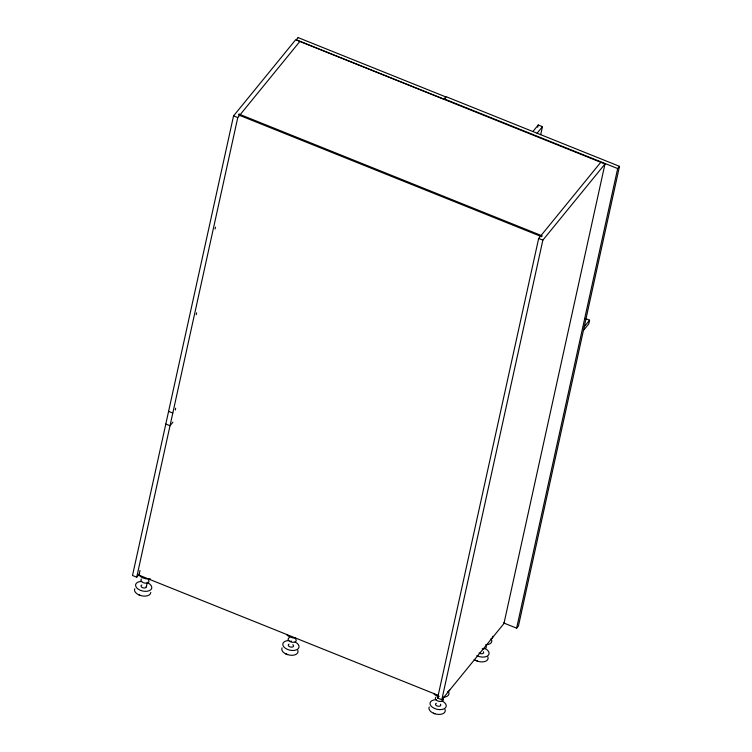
<?xml version="1.0" encoding="UTF-8"?>
<svg xmlns="http://www.w3.org/2000/svg" width="752" height="752" viewBox="0 0 752 752"><rect width="100%" height="100%" fill="white"/><g stroke="black" fill="none" stroke-linecap="round" stroke-linejoin="round"><path stroke-width="1.13" d="M600.773 162.3L538.658 238.45L437.608 698.053L441.809 699.745L503.934 623.587L604.984 163.992L295.677 39.753L233.552 115.902L132.502 575.506L136.714 577.198L139.665 573.569M136.714 577.198L237.764 117.594L299.879 41.435M139.176 574.171L139.994 570.448M175.254 410.047L175.658 408.186M196.216 314.721L196.629 312.86M215.053 229.031L215.467 227.179M146.33 586.795L147.326 582.245M537.746 127.257L538.244 124.982L542.455 126.674L540.697 134.646M441.809 699.745L542.859 240.142L604.984 163.992M503.558 622.919L516.624 628.164L617.674 168.561L619.498 166.333L446.284 96.754L444.46 98.991L617.674 168.561M619.498 166.333L518.448 625.937L516.624 628.164M585.244 318.453L589.577 320.192L588.76 323.915L583.411 330.476M172.941 422.145L170.008 425.745L165.797 424.053M532.895 131.544L538.244 124.982M537.097 133.236L542.455 126.674M584.229 326.753L589.577 320.192M437.608 698.053L439.083 696.239M150.795 592.426A8.263 4.756 12.4 0 1 140.398 595.49L138.998 594.898M297.773 650.273A8.263 4.756 12.4 0 1 295.545 654.607A8.263 4.756 12.4 0 1 287.631 654.625L286.23 654.033M233.552 115.902L237.764 117.594M538.658 238.45L542.859 240.142M168.589 411.363L172.8 413.055M475.762 660.435L477.717 661.224L476.298 660.66M138.5 574.951L438.369 695.393M140.408 595.471L138.462 594.682A8.244 4.738 12.4 0 1 134.777 588.694M285.685 653.817L287.64 654.607M433.462 713.178L434.872 713.742L432.917 712.962A8.244 4.738 12.4 0 1 429.242 706.965M292.81 644.708A2.688 1.542 12.4 0 1 292.754 646.917A2.688 1.542 12.4 0 1 289.012 646.344A2.688 1.542 12.4 0 1 289.069 644.135M291.438 641.24A2.688 1.542 12.4 0 1 290.798 640.986M295.724 639.181A4.136 2.378 12.4 0 1 292.622 642.302A4.136 2.378 12.4 0 1 288.251 638.608M288.665 638.091A4.136 2.378 12.4 0 1 289.323 637.696M295.63 638.157A8.263 4.756 12.4 0 1 286.503 634.491M285.751 653.873A8.263 4.756 12.4 0 1 282.066 647.867M295.094 641.992A8.263 4.756 12.4 0 1 296.57 649.813A8.263 4.756 12.4 0 1 283.805 646.852A8.263 4.756 12.4 0 1 288.909 640.554M440.456 704.239A2.688 1.542 12.4 0 1 439.619 706.175A2.688 1.542 12.4 0 1 436.094 705.357A2.688 1.542 12.4 0 1 436.301 703.27M443.342 698.965A4.136 2.378 12.4 0 1 438.792 701.278A4.136 2.378 12.4 0 1 435.897 697.226M448.747 692.301A8.263 4.756 12.4 0 1 442.853 697.292M438.632 696.643A8.263 4.756 12.4 0 1 433.735 693.626M445.005 709.418A8.263 4.756 12.4 0 1 442.778 713.742A8.263 4.756 12.4 0 1 434.863 713.77M442.326 701.127A8.263 4.756 12.4 0 1 443.802 708.948A8.263 4.756 12.4 0 1 431.037 705.987A8.263 4.756 12.4 0 1 436.141 699.689M449.724 690.007A8.263 4.756 12.4 0 1 447.581 691.831M146.245 586.381A2.688 1.542 12.4 0 1 142.955 587.791A2.688 1.542 12.4 0 1 141.837 584.99M148.492 580.046A4.136 2.378 12.4 0 1 144.863 583.101A4.136 2.378 12.4 0 1 141.442 578.955M150.372 578.833A8.263 4.756 12.4 0 1 139.27 575.355M147.862 582.847A8.263 4.756 12.4 0 1 149.347 590.668A8.263 4.756 12.4 0 1 136.573 587.707A8.263 4.756 12.4 0 1 141.677 581.418M483.301 651.721A2.688 1.542 12.4 0 1 482.558 653.629A2.688 1.542 12.4 0 1 479.08 652.952M487.851 656.9A8.263 4.756 12.4 0 1 485.623 661.224A8.263 4.756 12.4 0 1 477.708 661.243M475.828 660.491A8.263 4.756 12.4 0 1 474.145 659.466M485.172 648.609A8.263 4.756 12.4 0 1 487.963 655.631A8.263 4.756 12.4 0 1 476.796 655.678M486.187 646.447A4.136 2.378 12.4 0 1 482.182 648.854M491.592 639.783A8.263 4.756 12.4 0 1 485.698 644.774M492.88 636.295A8.263 4.756 12.4 0 1 490.417 639.313M298.112 37.6L296.297 39.828L444.018 99.17L445.842 96.933L298.112 37.6M239.108 114.125L238.469 114.915L541.59 236.664L542.23 235.884L239.108 114.125"/></g></svg>
